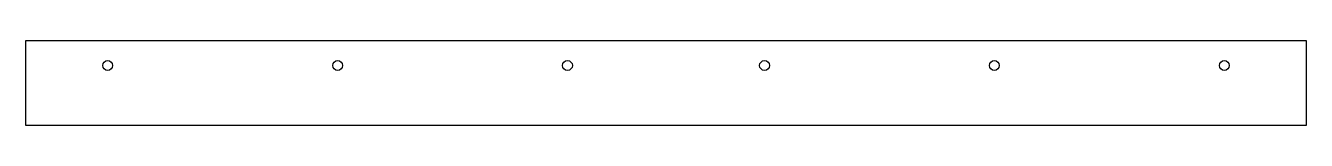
# Model space of a CAD drawing. Header units: millimetres. Extents: x 0 to 2340, y 0 to 154.
import ezdxf

# ---------------------------------------------------------------- set-up
doc = ezdxf.new("R2010")
doc.units = ezdxf.units.MM
doc.layers.add('CORTE', color=7, linetype='CONTINUOUS')

msp = doc.modelspace()

# ---------------------------------------------------------------- linework, layer by layer
at = {"layer": 'CORTE'}
msp.add_lwpolyline([(0, 0), (2340, 0), (2340, 154.1), (0, 154.1)], close=True, dxfattribs=at)
for centre in [(150, 109.1), (570, 109.1), (990, 109.1), (1350, 109.1), (1770, 109.1), (2190, 109.1)]:
    msp.add_circle(centre, 9, dxfattribs=at)

doc.saveas('drawing.dxf')
